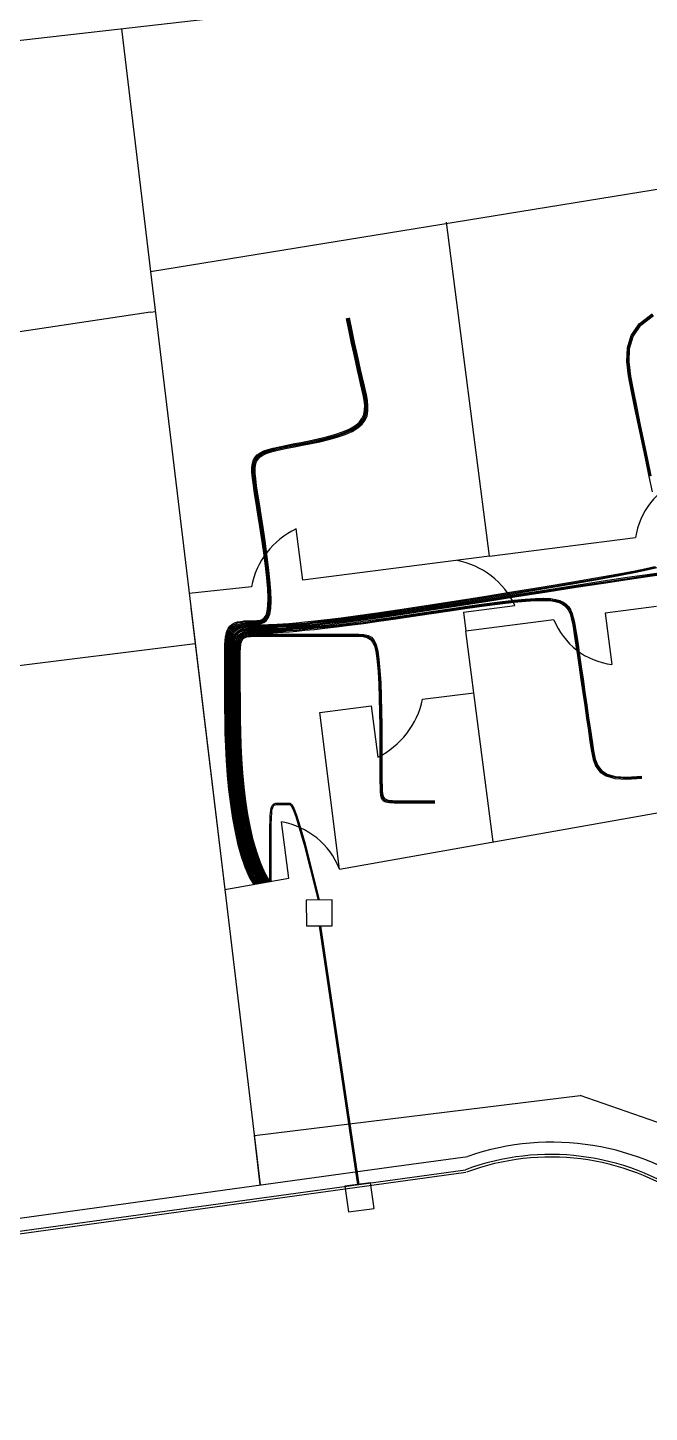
# Model space of a CAD drawing. Header units: millimetres. Extents: x 75 to 2709, y 49 to 1209.
# Drawn here: x 166.7 to 178.7, y 165.13 to 191.86 of the extents above; entities that cross this region are included whole.
import ezdxf

# ---------------------------------------------------------------- set-up
doc = ezdxf.new("R2010")
doc.units = ezdxf.units.MM
for name, color, linetype in [('Arquetas', 170, 'Continuous'), ('Canalizaciones', 10, 'Continuous'), ('Canalización Interior', 30, 'Continuous'), ('Canalización Secundaria', 90, 'Continuous'), ('Urbanización', 250, 'Continuous')]:
    doc.layers.add(name, color=color, linetype=linetype)

msp = doc.modelspace()

# ---------------------------------------------------------------- linework, layer by layer
at = {"layer": 'Arquetas'}
for points in [[(172.077, 174.52), (172.577, 174.521), (172.576, 175.021), (172.076, 175.02)], [(173.315, 169.56), (172.82, 169.492), (172.888, 168.997), (173.383, 169.065)]]:
    msp.add_lwpolyline(points, close=True, dxfattribs=at)
at = {"layer": 'Canalizaciones'}
for p, q in [((153.829, 166.878), (175.15, 169.813)), ((153.835, 166.829), (175.156, 169.763))]:
    msp.add_line(p, q, dxfattribs=at)
for radius in [4.739, 4.689]:
    msp.add_arc((176.794, 165.368), radius, 55.4389, 110.3004, dxfattribs=at)
at = {"layer": 'Canalización Interior'}
for points in [[(178.76, 182.9), (178.696, 183.2), (178.628, 183.52), (178.558, 183.852), (178.488, 184.187), (178.42, 184.518), (178.355, 184.838), (178.298, 185.139), (178.265, 185.42), (178.275, 185.681), (178.347, 185.922), (178.499, 186.142), (178.75, 186.34)], [(171.061, 175.324), (170.975, 175.472), (170.897, 175.652), (170.826, 175.858), (170.762, 176.088), (170.706, 176.336), (170.657, 176.599), (170.616, 176.872), (170.582, 177.151), (170.556, 177.433), (170.536, 177.712), (170.522, 177.984), (170.512, 178.247), (170.507, 178.495), (170.504, 178.725), (170.503, 178.932), (170.502, 179.113), (170.502, 179.264), (170.502, 179.389), (170.502, 179.492), (170.502, 179.577), (170.502, 179.65), (170.502, 179.713), (170.502, 179.772), (170.502, 179.832), (170.503, 179.895), (170.504, 179.96), (170.508, 180.026), (170.515, 180.092), (170.527, 180.154), (170.544, 180.213), (170.569, 180.265), (170.602, 180.309), (170.644, 180.343), (170.693, 180.369), (170.749, 180.388), (170.809, 180.4), (170.872, 180.408), (170.936, 180.412), (171, 180.413), (171.062, 180.413), (171.121, 180.414), (171.175, 180.42), (171.223, 180.436), (171.264, 180.467), (171.298, 180.519), (171.322, 180.596), (171.336, 180.703), (171.34, 180.846), (171.331, 181.027), (171.312, 181.239), (171.286, 181.475), (171.253, 181.724), (171.217, 181.978), (171.179, 182.229), (171.142, 182.467), (171.108, 182.684), (171.078, 182.872), (171.054, 183.032), (171.037, 183.168), (171.027, 183.282), (171.026, 183.376), (171.035, 183.455), (171.055, 183.519), (171.086, 183.573), (171.13, 183.618), (171.187, 183.657), (171.257, 183.691), (171.34, 183.72), (171.438, 183.747), (171.549, 183.773), (171.675, 183.798), (171.815, 183.825), (171.969, 183.854), (172.133, 183.886), (172.301, 183.922), (172.467, 183.962), (172.627, 184.007), (172.775, 184.057), (172.906, 184.112), (173.014, 184.173), (173.095, 184.241), (173.151, 184.315), (173.185, 184.395), (173.201, 184.481), (173.203, 184.573), (173.192, 184.67), (173.173, 184.773), (173.15, 184.881), (173.124, 184.995), (173.096, 185.118), (173.065, 185.253), (173.03, 185.405), (172.992, 185.577), (172.95, 185.772), (172.902, 185.995), (172.849, 186.248)], [(171.081, 175.328), (170.995, 175.477), (170.916, 175.657), (170.845, 175.864), (170.782, 176.093), (170.725, 176.341), (170.677, 176.603), (170.636, 176.876), (170.602, 177.155), (170.576, 177.435), (170.556, 177.714), (170.542, 177.986), (170.532, 178.248), (170.527, 178.496), (170.524, 178.726), (170.523, 178.933), (170.522, 179.113), (170.522, 179.264), (170.522, 179.389), (170.522, 179.492), (170.522, 179.577), (170.522, 179.649), (170.522, 179.712), (170.522, 179.77), (170.522, 179.828), (170.523, 179.89), (170.524, 179.954), (170.527, 180.018), (170.534, 180.082), (170.546, 180.142), (170.563, 180.199), (170.587, 180.249), (170.619, 180.292), (170.659, 180.325), (170.707, 180.351), (170.761, 180.369), (170.82, 180.381), (170.881, 180.388), (170.944, 180.392), (171.008, 180.393), (171.07, 180.393), (171.129, 180.394), (171.184, 180.4), (171.233, 180.416), (171.276, 180.448), (171.312, 180.5), (171.338, 180.577), (171.354, 180.686), (171.358, 180.83), (171.351, 181.012), (171.333, 181.227), (171.307, 181.464), (171.274, 181.715), (171.238, 181.971), (171.2, 182.224), (171.163, 182.463), (171.129, 182.68), (171.099, 182.868), (171.075, 183.028), (171.058, 183.162), (171.048, 183.275), (171.047, 183.368), (171.056, 183.444), (171.075, 183.507), (171.105, 183.56), (171.148, 183.604), (171.203, 183.642), (171.272, 183.674), (171.354, 183.703), (171.45, 183.729), (171.56, 183.754), (171.685, 183.78), (171.825, 183.806), (171.98, 183.836), (172.144, 183.868), (172.313, 183.905), (172.481, 183.945), (172.643, 183.99), (172.792, 184.041), (172.924, 184.097), (173.033, 184.16), (173.115, 184.229), (173.172, 184.305), (173.206, 184.387), (173.222, 184.475), (173.224, 184.569), (173.213, 184.668), (173.194, 184.773), (173.17, 184.882), (173.144, 184.997), (173.115, 185.121), (173.084, 185.257), (173.05, 185.409), (173.012, 185.581), (172.969, 185.776), (172.922, 185.999), (172.869, 186.252)], [(171.102, 175.332), (171.015, 175.482), (170.936, 175.663), (170.865, 175.87), (170.801, 176.099), (170.745, 176.347), (170.696, 176.608), (170.655, 176.88), (170.622, 177.158), (170.596, 177.438), (170.576, 177.716), (170.562, 177.988), (170.552, 178.25), (170.547, 178.497), (170.544, 178.726), (170.543, 178.933), (170.542, 179.113), (170.542, 179.264), (170.542, 179.389), (170.542, 179.492), (170.542, 179.576), (170.542, 179.648), (170.542, 179.71), (170.542, 179.768), (170.542, 179.825), (170.543, 179.885), (170.544, 179.947), (170.547, 180.01), (170.554, 180.072), (170.565, 180.131), (170.582, 180.185), (170.605, 180.234), (170.635, 180.275), (170.674, 180.308), (170.721, 180.332), (170.773, 180.349), (170.83, 180.361), (170.89, 180.368), (170.952, 180.372), (171.015, 180.373), (171.077, 180.373), (171.137, 180.374), (171.193, 180.38), (171.244, 180.397), (171.288, 180.428), (171.326, 180.481), (171.354, 180.559), (171.371, 180.668), (171.377, 180.813), (171.371, 180.998), (171.354, 181.214), (171.328, 181.453), (171.296, 181.706), (171.259, 181.964), (171.221, 182.218), (171.184, 182.458), (171.149, 182.676), (171.12, 182.864), (171.096, 183.023), (171.079, 183.157), (171.069, 183.268), (171.068, 183.359), (171.076, 183.434), (171.095, 183.495), (171.125, 183.546), (171.166, 183.589), (171.22, 183.626), (171.287, 183.658), (171.368, 183.686), (171.462, 183.712), (171.571, 183.736), (171.695, 183.761), (171.835, 183.788), (171.99, 183.817), (172.156, 183.85), (172.326, 183.887), (172.495, 183.928), (172.658, 183.974), (172.809, 184.025), (172.943, 184.083), (173.053, 184.147), (173.135, 184.218), (173.192, 184.295), (173.227, 184.379), (173.244, 184.469), (173.245, 184.565), (173.234, 184.666), (173.214, 184.772), (173.19, 184.883), (173.164, 185), (173.135, 185.124), (173.104, 185.261), (173.069, 185.413), (173.031, 185.585), (172.989, 185.78), (172.941, 186.003), (172.889, 186.257)], [(171.123, 175.335), (171.036, 175.487), (170.956, 175.669), (170.884, 175.876), (170.82, 176.105), (170.764, 176.352), (170.716, 176.613), (170.675, 176.884), (170.641, 177.161), (170.615, 177.44), (170.596, 177.718), (170.582, 177.989), (170.572, 178.251), (170.567, 178.498), (170.564, 178.727), (170.563, 178.934), (170.562, 179.114), (170.562, 179.265), (170.562, 179.389), (170.562, 179.491), (170.562, 179.576), (170.562, 179.647), (170.562, 179.709), (170.562, 179.766), (170.562, 179.822), (170.563, 179.88), (170.564, 179.941), (170.567, 180.002), (170.574, 180.062), (170.584, 180.119), (170.6, 180.172), (170.622, 180.219), (170.652, 180.259), (170.69, 180.29), (170.734, 180.313), (170.785, 180.33), (170.841, 180.342), (170.899, 180.348), (170.96, 180.352), (171.022, 180.353), (171.084, 180.353), (171.144, 180.354), (171.201, 180.36), (171.254, 180.377), (171.3, 180.409), (171.339, 180.462), (171.369, 180.541), (171.389, 180.651), (171.396, 180.797), (171.391, 180.983), (171.374, 181.201), (171.349, 181.442), (171.317, 181.698), (171.281, 181.957), (171.243, 182.212), (171.205, 182.454), (171.17, 182.672), (171.14, 182.86), (171.117, 183.019), (171.099, 183.151), (171.09, 183.261), (171.089, 183.351), (171.097, 183.424), (171.115, 183.484), (171.144, 183.533), (171.184, 183.574), (171.237, 183.61), (171.302, 183.641), (171.381, 183.668), (171.474, 183.694), (171.582, 183.718), (171.706, 183.743), (171.846, 183.77), (172.001, 183.799), (172.167, 183.832), (172.338, 183.869), (172.509, 183.91), (172.674, 183.957), (172.827, 184.01), (172.961, 184.068), (173.072, 184.134), (173.156, 184.206), (173.213, 184.285), (173.249, 184.371), (173.265, 184.463), (173.266, 184.561), (173.255, 184.664), (173.235, 184.772), (173.21, 184.884), (173.184, 185.002), (173.155, 185.127), (173.124, 185.264), (173.089, 185.417), (173.051, 185.589), (173.008, 185.784), (172.961, 186.007), (172.908, 186.261)], [(178.716, 183.204), (178.648, 183.523), (178.578, 183.854), (178.508, 184.189), (178.44, 184.519), (178.376, 184.837), (178.319, 185.136), (178.286, 185.415), (178.296, 185.674), (178.367, 185.912), (178.517, 186.129), (178.765, 186.325)], [(178.735, 183.208), (178.668, 183.527), (178.598, 183.857), (178.528, 184.191), (178.46, 184.52), (178.396, 184.836), (178.34, 185.133), (178.307, 185.41), (178.317, 185.666), (178.387, 185.902), (178.535, 186.116), (178.78, 186.309)], [(171.144, 175.339), (171.056, 175.492), (170.976, 175.674), (170.904, 175.882), (170.84, 176.111), (170.784, 176.357), (170.735, 176.617), (170.694, 176.888), (170.661, 177.164), (170.635, 177.443), (170.616, 177.72), (170.602, 177.991), (170.592, 178.252), (170.587, 178.499), (170.584, 178.728), (170.583, 178.934), (170.582, 179.114), (170.582, 179.265), (170.582, 179.389), (170.582, 179.491), (170.582, 179.576), (170.582, 179.646), (170.582, 179.708), (170.582, 179.763), (170.582, 179.818), (170.583, 179.876), (170.584, 179.935), (170.587, 179.994), (170.593, 180.052), (170.603, 180.107), (170.619, 180.158), (170.64, 180.203), (170.669, 180.242), (170.705, 180.272), (170.748, 180.295), (170.797, 180.311), (170.851, 180.322), (170.908, 180.329), (170.967, 180.332), (171.027, 180.333), (171.088, 180.333), (171.147, 180.333), (171.208, 180.334), (171.273, 180.335), (171.344, 180.337), (171.424, 180.34), (171.515, 180.345), (171.62, 180.352), (171.74, 180.361), (171.88, 180.373), (172.045, 180.388), (172.24, 180.409), (172.472, 180.436), (172.746, 180.47), (173.069, 180.513), (173.446, 180.566), (173.883, 180.63), (174.383, 180.705), (174.929, 180.79), (175.501, 180.881), (176.081, 180.974), (176.647, 181.067), (177.181, 181.156), (177.663, 181.239), (178.071, 181.311), (178.393, 181.371), (178.635, 181.42), (178.806, 181.46)], [(171.165, 175.343), (171.076, 175.497), (170.996, 175.68), (170.923, 175.888), (170.859, 176.116), (170.803, 176.362), (170.755, 176.622), (170.714, 176.892), (170.681, 177.167), (170.655, 177.446), (170.635, 177.722), (170.622, 177.993), (170.612, 178.253), (170.607, 178.5), (170.604, 178.728), (170.603, 178.935), (170.602, 179.114), (170.602, 179.265), (170.602, 179.389), (170.602, 179.491), (170.602, 179.575), (170.602, 179.646), (170.602, 179.706), (170.602, 179.761), (170.602, 179.815), (170.603, 179.871), (170.604, 179.928), (170.607, 179.986), (170.613, 180.042), (170.623, 180.095), (170.637, 180.144), (170.658, 180.188), (170.685, 180.225), (170.72, 180.254), (170.762, 180.276), (170.809, 180.292), (170.861, 180.302), (170.916, 180.309), (170.973, 180.312), (171.032, 180.313), (171.091, 180.313), (171.15, 180.313), (171.21, 180.314), (171.274, 180.315), (171.345, 180.317), (171.425, 180.32), (171.516, 180.325), (171.621, 180.332), (171.741, 180.341), (171.882, 180.353), (172.047, 180.368), (172.242, 180.389), (172.474, 180.416), (172.749, 180.45), (173.072, 180.493), (173.45, 180.546), (173.889, 180.611), (174.39, 180.686), (174.938, 180.771), (175.512, 180.862), (176.094, 180.956), (176.662, 181.05), (177.198, 181.14), (177.681, 181.224), (178.091, 181.297), (178.414, 181.359), (178.655, 181.41), (178.828, 181.452)], [(171.186, 175.346), (171.096, 175.502), (171.015, 175.686), (170.943, 175.893), (170.878, 176.122), (170.822, 176.368), (170.774, 176.627), (170.734, 176.896), (170.701, 177.171), (170.675, 177.448), (170.655, 177.724), (170.641, 177.994), (170.632, 178.255), (170.626, 178.501), (170.624, 178.729), (170.623, 178.935), (170.622, 179.115), (170.622, 179.265), (170.622, 179.389), (170.622, 179.491), (170.622, 179.575), (170.622, 179.645), (170.622, 179.705), (170.622, 179.759), (170.622, 179.812), (170.623, 179.866), (170.624, 179.922), (170.627, 179.977), (170.632, 180.032), (170.642, 180.083), (170.656, 180.131), (170.676, 180.173), (170.702, 180.209), (170.736, 180.237), (170.775, 180.258), (170.821, 180.273), (170.871, 180.283), (170.924, 180.289), (170.98, 180.292), (171.037, 180.293), (171.095, 180.293), (171.152, 180.293), (171.212, 180.294), (171.276, 180.295), (171.346, 180.297), (171.426, 180.3), (171.517, 180.305), (171.622, 180.312), (171.743, 180.321), (171.883, 180.333), (172.048, 180.348), (172.244, 180.369), (172.476, 180.396), (172.752, 180.431), (173.076, 180.474), (173.455, 180.527), (173.895, 180.591), (174.397, 180.667), (174.947, 180.753), (175.523, 180.844), (176.107, 180.939), (176.677, 181.033), (177.215, 181.124), (177.699, 181.209), (178.11, 181.284), (178.434, 181.347), (178.676, 181.4), (178.849, 181.443)], [(171.249, 175.357), (171.157, 175.517), (171.075, 175.703), (171.001, 175.911), (170.937, 176.139), (170.88, 176.384), (170.832, 176.641), (170.792, 176.908), (170.76, 177.18), (170.734, 177.456), (170.715, 177.73), (170.701, 177.999), (170.692, 178.258), (170.686, 178.504), (170.684, 178.731), (170.683, 178.937), (170.682, 179.116), (170.682, 179.266), (170.682, 179.39), (170.682, 179.491), (170.682, 179.574), (170.682, 179.642), (170.682, 179.701), (170.682, 179.752), (170.682, 179.802), (170.683, 179.852), (170.683, 179.903), (170.686, 179.953), (170.691, 180.002), (170.699, 180.048), (170.712, 180.09), (170.729, 180.127), (170.752, 180.159), (170.781, 180.183), (170.816, 180.202), (170.856, 180.215), (170.901, 180.224), (170.949, 180.229), (170.999, 180.232), (171.051, 180.233), (171.105, 180.233), (171.16, 180.233), (171.217, 180.234), (171.279, 180.235), (171.349, 180.237), (171.428, 180.24), (171.519, 180.245), (171.624, 180.252), (171.746, 180.261), (171.887, 180.273), (172.052, 180.289), (172.249, 180.309), (172.482, 180.336), (172.758, 180.371), (173.082, 180.414), (173.462, 180.467), (173.902, 180.532), (174.405, 180.608), (174.957, 180.693), (175.539, 180.784), (176.134, 180.878), (176.723, 180.97), (177.288, 181.059), (177.811, 181.14), (178.273, 181.211), (178.662, 181.269), (178.98, 181.312)], [(171.312, 175.369), (171.218, 175.532), (171.134, 175.719), (171.06, 175.929), (170.995, 176.156), (170.938, 176.399), (170.891, 176.655), (170.851, 176.919), (170.819, 177.19), (170.793, 177.464), (170.775, 177.737), (170.761, 178.004), (170.752, 178.262), (170.746, 178.507), (170.744, 178.733), (170.743, 178.938), (170.742, 179.117), (170.742, 179.267), (170.742, 179.39), (170.742, 179.491), (170.742, 179.573), (170.742, 179.64), (170.742, 179.696), (170.742, 179.746), (170.742, 179.792), (170.742, 179.838), (170.743, 179.884), (170.746, 179.929), (170.75, 179.972), (170.757, 180.012), (170.768, 180.049), (170.782, 180.081), (170.802, 180.109), (170.827, 180.13), (170.857, 180.146), (170.892, 180.158), (170.931, 180.165), (170.973, 180.17), (171.018, 180.172), (171.066, 180.173), (171.116, 180.173), (171.167, 180.173), (171.222, 180.174), (171.283, 180.175), (171.352, 180.177), (171.431, 180.18), (171.522, 180.185), (171.627, 180.192), (171.749, 180.201), (171.89, 180.213), (172.05, 180.228), (172.231, 180.246), (172.433, 180.268), (172.658, 180.294), (172.907, 180.325), (173.18, 180.361), (173.479, 180.402), (173.803, 180.449), (174.144, 180.5), (174.495, 180.553), (174.846, 180.605), (175.189, 180.655), (175.516, 180.701), (175.818, 180.74), (176.085, 180.771), (176.312, 180.792), (176.501, 180.804), (176.656, 180.806), (176.781, 180.8), (176.881, 180.785), (176.959, 180.763), (177.021, 180.734), (177.069, 180.699), (177.108, 180.657), (177.141, 180.606), (177.168, 180.544), (177.191, 180.466), (177.213, 180.37), (177.234, 180.252), (177.256, 180.11), (177.281, 179.939), (177.31, 179.74), (177.343, 179.517), (177.378, 179.277), (177.415, 179.028), (177.451, 178.776), (177.487, 178.53), (177.521, 178.296), (177.551, 178.081), (177.58, 177.892), (177.615, 177.73), (177.667, 177.596), (177.746, 177.491), (177.864, 177.415), (178.031, 177.369), (178.258, 177.354), (178.555, 177.37)], [(171.333, 175.372), (171.238, 175.537), (171.154, 175.725), (171.079, 175.935), (171.014, 176.162), (170.958, 176.405), (170.91, 176.659), (170.87, 176.923), (170.838, 177.193), (170.813, 177.467), (170.794, 177.739), (170.781, 178.006), (170.772, 178.263), (170.766, 178.508), (170.764, 178.734), (170.763, 178.939), (170.762, 179.117), (170.762, 179.267), (170.762, 179.39), (170.762, 179.491), (170.762, 179.572), (170.762, 179.639), (170.762, 179.695), (170.762, 179.743), (170.762, 179.788), (170.762, 179.833), (170.763, 179.877), (170.765, 179.92), (170.769, 179.962), (170.776, 180), (170.786, 180.035), (170.8, 180.066), (170.819, 180.092), (170.842, 180.112), (170.871, 180.127), (170.904, 180.138), (170.941, 180.146), (170.981, 180.15), (171.025, 180.152), (171.071, 180.153), (171.119, 180.153), (171.169, 180.153), (171.224, 180.153), (171.284, 180.153), (171.352, 180.153), (171.431, 180.153), (171.522, 180.153), (171.627, 180.153), (171.749, 180.153), (171.889, 180.153), (172.042, 180.153), (172.204, 180.153), (172.371, 180.153), (172.536, 180.153), (172.696, 180.153), (172.845, 180.153), (172.979, 180.153), (173.093, 180.152), (173.189, 180.146), (173.268, 180.127), (173.332, 180.092), (173.383, 180.033), (173.424, 179.945), (173.455, 179.823), (173.479, 179.661), (173.498, 179.454), (173.512, 179.213), (173.522, 178.948), (173.529, 178.669), (173.533, 178.389), (173.535, 178.117), (173.536, 177.866), (173.536, 177.646), (173.536, 177.465), (173.537, 177.322), (173.539, 177.211), (173.542, 177.128), (173.548, 177.068), (173.557, 177.027), (173.57, 176.999), (173.587, 176.98), (173.608, 176.966), (173.634, 176.955), (173.665, 176.947), (173.701, 176.942), (173.741, 176.939), (173.786, 176.938), (173.836, 176.937), (173.891, 176.937), (173.95, 176.937), (174.015, 176.937), (174.086, 176.937), (174.164, 176.937), (174.249, 176.937), (174.343, 176.937), (174.446, 176.937), (174.559, 176.937)], [(171.353, 175.376), (171.258, 175.542), (171.173, 175.731), (171.099, 175.94), (171.033, 176.168), (170.977, 176.41), (170.93, 176.664), (170.89, 176.927), (170.858, 177.197), (170.833, 177.469), (170.814, 177.741), (170.801, 178.007), (170.792, 178.265), (170.786, 178.509), (170.784, 178.735), (170.783, 178.939), (170.782, 179.118), (170.782, 179.267), (170.782, 179.39), (170.782, 179.49), (170.782, 179.572), (170.782, 179.638), (170.782, 179.694), (170.782, 179.741), (170.782, 179.785), (170.782, 179.828), (170.783, 179.871), (170.785, 179.912), (170.789, 179.952), (170.795, 179.988), (170.805, 180.022), (170.818, 180.051), (170.835, 180.075), (170.858, 180.094), (170.885, 180.109), (170.916, 180.119), (170.951, 180.126), (170.989, 180.13), (171.031, 180.132), (171.075, 180.133), (171.122, 180.133), (171.172, 180.133), (171.225, 180.133), (171.285, 180.133), (171.353, 180.133), (171.431, 180.133), (171.522, 180.133), (171.627, 180.133), (171.749, 180.133), (171.889, 180.133), (172.042, 180.133), (172.204, 180.133), (172.37, 180.133), (172.535, 180.133), (172.695, 180.133), (172.843, 180.133), (172.975, 180.133), (173.088, 180.132), (173.182, 180.126), (173.259, 180.108), (173.322, 180.072), (173.371, 180.014), (173.41, 179.927), (173.44, 179.805), (173.463, 179.644), (173.48, 179.439), (173.493, 179.199), (173.503, 178.936), (173.509, 178.659), (173.513, 178.38), (173.515, 178.11), (173.516, 177.859), (173.516, 177.639), (173.516, 177.458), (173.517, 177.314), (173.519, 177.202), (173.523, 177.118), (173.529, 177.056), (173.539, 177.013), (173.552, 176.984), (173.57, 176.963), (173.593, 176.948), (173.621, 176.937), (173.653, 176.928), (173.691, 176.923), (173.733, 176.919), (173.78, 176.918), (173.831, 176.917), (173.887, 176.917), (173.948, 176.917), (174.013, 176.917), (174.085, 176.917), (174.163, 176.917), (174.249, 176.917), (174.343, 176.917), (174.446, 176.917), (174.559, 176.917)], [(171.374, 175.38), (171.278, 175.547), (171.193, 175.736), (171.118, 175.946), (171.053, 176.174), (170.997, 176.415), (170.949, 176.669), (170.91, 176.931), (170.878, 177.2), (170.853, 177.472), (170.834, 177.743), (170.821, 178.009), (170.812, 178.266), (170.806, 178.51), (170.804, 178.736), (170.803, 178.94), (170.802, 179.118), (170.802, 179.267), (170.802, 179.39), (170.802, 179.49), (170.802, 179.572), (170.802, 179.638), (170.802, 179.692), (170.802, 179.739), (170.802, 179.782), (170.802, 179.824), (170.803, 179.865), (170.805, 179.904), (170.809, 179.942), (170.815, 179.976), (170.823, 180.008), (170.836, 180.035), (170.852, 180.059), (170.873, 180.077), (170.898, 180.09), (170.928, 180.1), (170.961, 180.107), (170.997, 180.11), (171.037, 180.113), (171.08, 180.113), (171.126, 180.113), (171.174, 180.113), (171.227, 180.113), (171.286, 180.113), (171.353, 180.113), (171.431, 180.113), (171.522, 180.113), (171.627, 180.113), (171.749, 180.113), (171.889, 180.113), (172.042, 180.113), (172.204, 180.113), (172.37, 180.113), (172.535, 180.113), (172.693, 180.113), (172.841, 180.113), (172.972, 180.113), (173.083, 180.112), (173.176, 180.106), (173.251, 180.088), (173.312, 180.053), (173.36, 179.995), (173.397, 179.908), (173.425, 179.788), (173.446, 179.627), (173.462, 179.424), (173.475, 179.186), (173.484, 178.924), (173.49, 178.649), (173.493, 178.371), (173.495, 178.102), (173.496, 177.852), (173.496, 177.632), (173.496, 177.451), (173.497, 177.306), (173.499, 177.193), (173.503, 177.107), (173.51, 177.044), (173.52, 177), (173.534, 176.969), (173.553, 176.947), (173.577, 176.93), (173.607, 176.918), (173.641, 176.909), (173.681, 176.903), (173.725, 176.9), (173.773, 176.898), (173.827, 176.897), (173.884, 176.897), (173.946, 176.897), (174.012, 176.897), (174.084, 176.897), (174.163, 176.897), (174.249, 176.897), (174.343, 176.897), (174.446, 176.897), (174.559, 176.897)]]:
    msp.add_lwpolyline(points, dxfattribs=at)
for points in [[(171.207, 175.35), (171.135, 175.475, -0.025021), (171.133, 175.478), (171.046, 175.672, -0.019712), (171.045, 175.675), (170.968, 175.89, -0.015792), (170.967, 175.892), (170.901, 176.124, -0.012883), (170.9, 176.126), (170.842, 176.373, -0.0107), (170.842, 176.374), (170.793, 176.633, -0.009043), (170.793, 176.634), (170.753, 176.901, -0.007772), (170.753, 176.903), (170.72, 177.176, -0.006718), (170.72, 177.177), (170.694, 177.452, -0.005624), (170.694, 177.453), (170.675, 177.728, -0.004676), (170.675, 177.728), (170.661, 177.997, -0.003882), (170.661, 177.998), (170.652, 178.257, -0.003186), (170.652, 178.258), (170.646, 178.503, -0.002534), (170.646, 178.503), (170.644, 178.731, -0.001864), (170.644, 178.731), (170.643, 178.937, -0.001074), (170.643, 178.937), (170.642, 179.116), (170.642, 179.266), (170.642, 179.39), (170.642, 179.491), (170.642, 179.574), (170.642, 179.642), (170.642, 179.701), (170.642, 179.752), (170.642, 179.802, -0.000678), (170.642, 179.802), (170.643, 179.852, -0.004013), (170.643, 179.853), (170.643, 179.903, -0.008164), (170.644, 179.905), (170.646, 179.955, -0.012936), (170.646, 179.957), (170.651, 180.006, -0.018896), (170.652, 180.009), (170.66, 180.055, -0.026716), (170.661, 180.059), (170.673, 180.101, -0.037028), (170.675, 180.107), (170.693, 180.144, -0.049703), (170.697, 180.151), (170.72, 180.182, -0.059444), (170.726, 180.189), (170.756, 180.214, -0.053502), (170.763, 180.219), (170.798, 180.237, -0.041657), (170.804, 180.24), (170.844, 180.253, -0.03052), (170.849, 180.254), (170.893, 180.263, -0.021487), (170.896, 180.264), (170.944, 180.269, -0.014447), (170.946, 180.269), (170.997, 180.272, -0.00886), (170.998, 180.272), (171.051, 180.273, -0.004195), (171.051, 180.273), (171.105, 180.273, -0.000434), (171.105, 180.273), (171.16, 180.273), (171.217, 180.274), (171.279, 180.275), (171.348, 180.277), (171.426, 180.28), (171.517, 180.285), (171.622, 180.292), (171.743, 180.301), (171.883, 180.313), (172.048, 180.328), (172.244, 180.349), (172.477, 180.376), (172.752, 180.411), (173.077, 180.454), (173.456, 180.507), (173.896, 180.571), (174.399, 180.647), (174.951, 180.733), (175.533, 180.824), (176.128, 180.917), (176.717, 181.01), (177.282, 181.099, -0.000339), (177.282, 181.099), (177.805, 181.18, -0.00066), (177.805, 181.18), (178.267, 181.251, -0.001259), (178.267, 181.251), (178.656, 181.308, -0.002496), (178.656, 181.308), (178.975, 181.352, -0.004582)], [(171.228, 175.354), (171.152, 175.485, -0.025021), (171.152, 175.487), (171.064, 175.68, -0.019712), (171.064, 175.682), (170.987, 175.896, -0.015792), (170.987, 175.897), (170.92, 176.13, -0.012883), (170.919, 176.131), (170.862, 176.377, -0.0107), (170.862, 176.378), (170.813, 176.637, -0.009043), (170.813, 176.637), (170.772, 176.904, -0.007772), (170.772, 176.905), (170.74, 177.178, -0.006718), (170.74, 177.179), (170.714, 177.454, -0.005624), (170.714, 177.455), (170.695, 177.729, -0.004676), (170.695, 177.729), (170.681, 177.998, -0.003882), (170.681, 177.999), (170.672, 178.258, -0.003186), (170.672, 178.258), (170.666, 178.503, -0.002534), (170.666, 178.504), (170.664, 178.731, -0.001864), (170.664, 178.731), (170.663, 178.937, -0.001074), (170.663, 178.937), (170.662, 179.116), (170.662, 179.266), (170.662, 179.39), (170.662, 179.491), (170.662, 179.574), (170.662, 179.642), (170.662, 179.701), (170.662, 179.752), (170.662, 179.802, -0.000678), (170.662, 179.802), (170.663, 179.852, -0.004013), (170.663, 179.852), (170.663, 179.903, -0.008164), (170.663, 179.904), (170.666, 179.954, -0.012936), (170.666, 179.955), (170.671, 180.004, -0.018896), (170.671, 180.005), (170.68, 180.051, -0.026716), (170.68, 180.053), (170.693, 180.095, -0.037028), (170.694, 180.098), (170.711, 180.136, -0.049703), (170.713, 180.139), (170.736, 180.17, -0.059444), (170.739, 180.174), (170.768, 180.199, -0.053502), (170.772, 180.201), (170.807, 180.219, -0.041657), (170.81, 180.221), (170.85, 180.234, -0.03052), (170.852, 180.235), (170.897, 180.244, -0.021487), (170.898, 180.244), (170.946, 180.249, -0.014447), (170.947, 180.249), (170.998, 180.252, -0.00886), (170.999, 180.252), (171.051, 180.253, -0.004195), (171.051, 180.253), (171.105, 180.253, -0.000434), (171.105, 180.253), (171.16, 180.253), (171.217, 180.254), (171.279, 180.255), (171.348, 180.257), (171.427, 180.26), (171.518, 180.265), (171.623, 180.272), (171.744, 180.281), (171.885, 180.293), (172.05, 180.308), (172.246, 180.329), (172.479, 180.356), (172.755, 180.391), (173.079, 180.434), (173.459, 180.487), (173.899, 180.552), (174.402, 180.628), (174.954, 180.713), (175.536, 180.804), (176.131, 180.897), (176.72, 180.99), (177.285, 181.079, -0.000339), (177.285, 181.079), (177.808, 181.16, -0.00066), (177.808, 181.16), (178.27, 181.231, -0.001259), (178.27, 181.231), (178.659, 181.288, -0.002496), (178.659, 181.288), (178.978, 181.332, -0.004582)], [(171.27, 175.361), (171.187, 175.504, -0.025148), (171.186, 175.508), (171.1, 175.698, -0.019736), (171.099, 175.701), (171.024, 175.913, -0.01577), (171.023, 175.915), (170.957, 176.144, -0.012844), (170.956, 176.146), (170.9, 176.39, -0.010661), (170.899, 176.391), (170.851, 176.647, -0.009012), (170.851, 176.649), (170.811, 176.913, -0.007754), (170.811, 176.915), (170.779, 177.185, -0.006711), (170.779, 177.187), (170.754, 177.46, -0.00561), (170.754, 177.461), (170.735, 177.734, -0.004656), (170.735, 177.735), (170.721, 178.002, -0.00386), (170.721, 178.003), (170.712, 178.261, -0.003164), (170.712, 178.261), (170.706, 178.506, -0.002514), (170.706, 178.506), (170.704, 178.733, -0.001847), (170.704, 178.733), (170.703, 178.938, -0.001064), (170.703, 178.938), (170.702, 179.117), (170.702, 179.267), (170.702, 179.39), (170.702, 179.491), (170.702, 179.573), (170.702, 179.64), (170.702, 179.696), (170.702, 179.746), (170.702, 179.792, -0.000633), (170.702, 179.792), (170.702, 179.838, -0.003812), (170.702, 179.838), (170.703, 179.884, -0.007878), (170.703, 179.886), (170.706, 179.931, -0.012637), (170.706, 179.933), (170.71, 179.976, -0.018631), (170.71, 179.979), (170.718, 180.019, -0.02652), (170.719, 180.023), (170.729, 180.06, -0.03692), (170.731, 180.065), (170.746, 180.098, -0.049667), (170.75, 180.105), (170.77, 180.132, -0.059567), (170.776, 180.139), (170.801, 180.16, -0.05415), (170.808, 180.165), (170.839, 180.181, -0.042362), (170.845, 180.184), (170.879, 180.196, -0.030942), (170.884, 180.197), (170.923, 180.204, -0.021595), (170.926, 180.205), (170.969, 180.21, -0.014329), (170.971, 180.21), (171.016, 180.212, -0.00864), (171.018, 180.212), (171.065, 180.213, -0.004008), (171.066, 180.213), (171.116, 180.213, -0.000375), (171.116, 180.213), (171.167, 180.213), (171.222, 180.214), (171.282, 180.215), (171.35, 180.217), (171.429, 180.22), (171.519, 180.225), (171.624, 180.232), (171.746, 180.241), (171.886, 180.253), (172.046, 180.267), (172.227, 180.286), (172.429, 180.308), (172.654, 180.334), (172.902, 180.365), (173.175, 180.401), (173.473, 180.442), (173.797, 180.489), (174.138, 180.54), (174.489, 180.592), (174.84, 180.644, -0.000755), (174.84, 180.644), (175.184, 180.694, -0.001392), (175.184, 180.694), (175.511, 180.74, -0.002258), (175.511, 180.74), (175.812, 180.78, -0.003594), (175.813, 180.78), (176.08, 180.811, -0.005704), (176.081, 180.811), (176.309, 180.832, -0.008188), (176.31, 180.832), (176.499, 180.844, -0.011545), (176.501, 180.844), (176.656, 180.846, -0.016415), (176.658, 180.846), (176.784, 180.839, -0.023315), (176.787, 180.839), (176.887, 180.825, -0.032338), (176.892, 180.823), (176.97, 180.801, -0.041865), (176.977, 180.799), (177.038, 180.77, -0.047163), (177.044, 180.766), (177.093, 180.731, -0.046046), (177.098, 180.726), (177.138, 180.685, -0.046862), (177.142, 180.679), (177.175, 180.628, -0.040433), (177.178, 180.622), (177.205, 180.56, -0.028991), (177.206, 180.555), (177.23, 180.477, -0.01834), (177.23, 180.475), (177.252, 180.378, -0.010527), (177.252, 180.377), (177.273, 180.259, -0.005345), (177.273, 180.258), (177.295, 180.116, -0.002058), (177.295, 180.115), (177.321, 179.945, -0.000269), (177.321, 179.945), (177.35, 179.746), (177.383, 179.522), (177.418, 179.283), (177.454, 179.033), (177.491, 178.782), (177.526, 178.536), (177.56, 178.302, -0.000321), (177.56, 178.302), (177.591, 178.087), (177.619, 177.899), (177.653, 177.741), (177.702, 177.616), (177.774, 177.52), (177.881, 177.452), (178.038, 177.408), (178.258, 177.394), (178.552, 177.41)], [(171.291, 175.365), (171.205, 175.514, -0.025148), (171.204, 175.516), (171.118, 175.707, -0.019736), (171.118, 175.708), (171.042, 175.919, -0.01577), (171.042, 175.92), (170.976, 176.149, -0.012844), (170.976, 176.15), (170.919, 176.394, -0.010661), (170.919, 176.395), (170.871, 176.651, -0.009012), (170.871, 176.652), (170.831, 176.916, -0.007754), (170.831, 176.917), (170.799, 177.188, -0.006711), (170.799, 177.188), (170.774, 177.462, -0.00561), (170.774, 177.463), (170.755, 177.735, -0.004656), (170.755, 177.736), (170.741, 178.003, -0.00386), (170.741, 178.003), (170.732, 178.262, -0.003164), (170.732, 178.262), (170.726, 178.506, -0.002514), (170.726, 178.506), (170.724, 178.733, -0.001847), (170.724, 178.733), (170.723, 178.938, -0.001064), (170.723, 178.938), (170.722, 179.117), (170.722, 179.267), (170.722, 179.39), (170.722, 179.491), (170.722, 179.573), (170.722, 179.64), (170.722, 179.696), (170.722, 179.746), (170.722, 179.792, -0.000633), (170.722, 179.792), (170.722, 179.838, -0.003812), (170.722, 179.838), (170.723, 179.884, -0.007878), (170.723, 179.885), (170.726, 179.93, -0.012637), (170.726, 179.931), (170.73, 179.974, -0.018631), (170.73, 179.975), (170.737, 180.015, -0.02652), (170.738, 180.018), (170.748, 180.054, -0.03692), (170.749, 180.057), (170.764, 180.09, -0.049667), (170.766, 180.093), (170.786, 180.12, -0.059567), (170.789, 180.124), (170.814, 180.145, -0.05415), (170.818, 180.148), (170.848, 180.164, -0.042362), (170.851, 180.165), (170.886, 180.177, -0.030942), (170.888, 180.177), (170.927, 180.185, -0.021595), (170.929, 180.185), (170.971, 180.19, -0.014329), (170.972, 180.19), (171.017, 180.192, -0.00864), (171.018, 180.192), (171.066, 180.193, -0.004008), (171.066, 180.193), (171.116, 180.193, -0.000375), (171.116, 180.193), (171.167, 180.193), (171.222, 180.194), (171.283, 180.195), (171.351, 180.197), (171.43, 180.2), (171.521, 180.205), (171.626, 180.212), (171.748, 180.221), (171.888, 180.233), (172.048, 180.248), (172.229, 180.266), (172.431, 180.288), (172.656, 180.314), (172.905, 180.345), (173.178, 180.381), (173.476, 180.422), (173.8, 180.469), (174.141, 180.52), (174.492, 180.572), (174.843, 180.625, -0.000755), (174.843, 180.625), (175.186, 180.675, -0.001392), (175.187, 180.675), (175.513, 180.72, -0.002258), (175.513, 180.72), (175.815, 180.76, -0.003594), (175.815, 180.76), (176.083, 180.791, -0.005704), (176.083, 180.791), (176.31, 180.812, -0.008188), (176.311, 180.812), (176.5, 180.824, -0.011545), (176.501, 180.824), (176.656, 180.826, -0.016415), (176.657, 180.826), (176.783, 180.82, -0.023315), (176.784, 180.819), (176.884, 180.805, -0.032338), (176.887, 180.804), (176.965, 180.782, -0.041865), (176.968, 180.781), (177.029, 180.752, -0.047163), (177.032, 180.75), (177.081, 180.715, -0.046046), (177.084, 180.712), (177.123, 180.671, -0.046862), (177.125, 180.668), (177.158, 180.617, -0.040433), (177.159, 180.614), (177.186, 180.552, -0.028991), (177.187, 180.55), (177.21, 180.472, -0.01834), (177.211, 180.47), (177.232, 180.374, -0.010527), (177.232, 180.373), (177.253, 180.255, -0.005345), (177.253, 180.255), (177.276, 180.113, -0.002058), (177.276, 180.112), (177.301, 179.942, -0.000269), (177.301, 179.942), (177.33, 179.743), (177.363, 179.52), (177.398, 179.28), (177.434, 179.031), (177.471, 178.779), (177.507, 178.533), (177.54, 178.299, -0.000321), (177.54, 178.299), (177.571, 178.084), (177.599, 177.895), (177.634, 177.736), (177.684, 177.606), (177.76, 177.505), (177.872, 177.433), (178.035, 177.389), (178.258, 177.374), (178.553, 177.39)]]:
    msp.add_lwpolyline(points, format="xyb", dxfattribs=at)
at = {"layer": 'Canalización Secundaria'}
for p, q in [((172.327, 174.52), (173.067, 169.526)), ((172.352, 174.524), (173.092, 169.53))]:
    msp.add_line(p, q, dxfattribs=at)
for points in [[(171.374, 175.38), (171.374, 175.61), (171.374, 175.794), (171.374, 175.941), (171.374, 176.056), (171.374, 176.146), (171.374, 176.219), (171.374, 176.282), (171.374, 176.341), (171.374, 176.402), (171.375, 176.465), (171.376, 176.528), (171.377, 176.59), (171.38, 176.649), (171.385, 176.704), (171.391, 176.752), (171.399, 176.793), (171.409, 176.826), (171.421, 176.85), (171.436, 176.867), (171.452, 176.879), (171.47, 176.886), (171.489, 176.89), (171.51, 176.891), (171.532, 176.891), (171.555, 176.891), (171.58, 176.891), (171.605, 176.891), (171.63, 176.891), (171.656, 176.891), (171.682, 176.891), (171.709, 176.891), (171.735, 176.891), (171.762, 176.888), (171.793, 176.862), (171.833, 176.793), (171.886, 176.657), (171.957, 176.435), (172.052, 176.102), (172.173, 175.638), (172.326, 175.021)], [(171.399, 175.38), (171.399, 175.61), (171.399, 175.794), (171.399, 175.941), (171.399, 176.055), (171.399, 176.145), (171.399, 176.217), (171.399, 176.279), (171.399, 176.337), (171.399, 176.396), (171.4, 176.457), (171.4, 176.518), (171.402, 176.577), (171.404, 176.634), (171.408, 176.687), (171.413, 176.733), (171.419, 176.773), (171.428, 176.804), (171.438, 176.827), (171.45, 176.843), (171.464, 176.855), (171.48, 176.861), (171.497, 176.865), (171.516, 176.866), (171.536, 176.866), (171.558, 176.866), (171.581, 176.866), (171.605, 176.866), (171.63, 176.866), (171.655, 176.866), (171.68, 176.866), (171.705, 176.866), (171.73, 176.866), (171.755, 176.863), (171.783, 176.837), (171.821, 176.769), (171.871, 176.635), (171.94, 176.414), (172.032, 176.085), (172.151, 175.626), (172.302, 175.015)]]:
    msp.add_lwpolyline(points, dxfattribs=at)
at = {"layer": 'Urbanización'}
for p, q in [((147.158, 189.394), (213.986, 197.057)), ((168.506, 191.842), (169.069, 187.153)), ((169.068, 187.153), (182.231, 189.294)), ((175.614, 181.658), (174.785, 188.105)), ((169.069, 187.153), (170.502, 175.225)), ((169.069, 186.371), (164.651, 185.702)), ((169.069, 186.371), (169.162, 186.385)), ((172.007, 181.194), (171.88, 182.186)), ((175.614, 181.658), (178.43, 182.02)), ((175.614, 181.658), (172.007, 181.194)), ((171.015, 181.067), (169.816, 180.939)), ((169.849, 180.662), (170.502, 175.225)), ((175.111, 180.581), (176.102, 180.709)), ((175.111, 180.581), (175.158, 180.213)), ((178.839, 180.686), (177.847, 180.558)), ((177.847, 180.558), (177.975, 179.567)), ((176.855, 180.431), (175.158, 180.213)), ((175.681, 176.141), (175.158, 180.213)), ((169.933, 179.968), (165.627, 179.43)), ((174.319, 178.895), (175.311, 179.023)), ((172.335, 178.64), (173.327, 178.767)), ((172.718, 175.617), (172.335, 178.64)), ((173.327, 178.767), (173.455, 177.776)), ((172.718, 175.617), (181.904, 177.241)), ((171.738, 175.444), (171.599, 176.529)), ((170.502, 175.225), (171.738, 175.444)), ((170.502, 175.225), (171.188, 169.52)), ((171.073, 170.476), (177.361, 171.248)), ((180.475, 170.159), (177.361, 171.248)), ((171.188, 169.52), (171.073, 170.476)), ((173.719, 169.868), (175.193, 170.071)), ((153.583, 167.097), (173.719, 169.868)), ((153.583, 167.097), (173.719, 169.868)), ((153.583, 167.097), (173.719, 169.868)), ((153.583, 167.097), (173.719, 169.868))]:
    msp.add_line(p, q, dxfattribs=at)
for centre, radius, start, end in [((179.891, 181.785), 1.48, 113.7758, 170.8761), ((172.547, 180.777), 1.559, 115.354, 169.298), ((174.685, 180.037), 1.568, 25.3603, 79.0676), ((178.145, 180.945), 1.388, 201.7113, 262.9406), ((172.717, 179.239), 1.639, 296.7676, 347.8843), ((171.337, 175.064), 1.488, 21.8147, 79.8641), ((176.818, 165.379), 4.965, 356.0364, 109.1005)]:
    msp.add_arc(centre, radius, start, end, dxfattribs=at)

doc.saveas('drawing.dxf')
